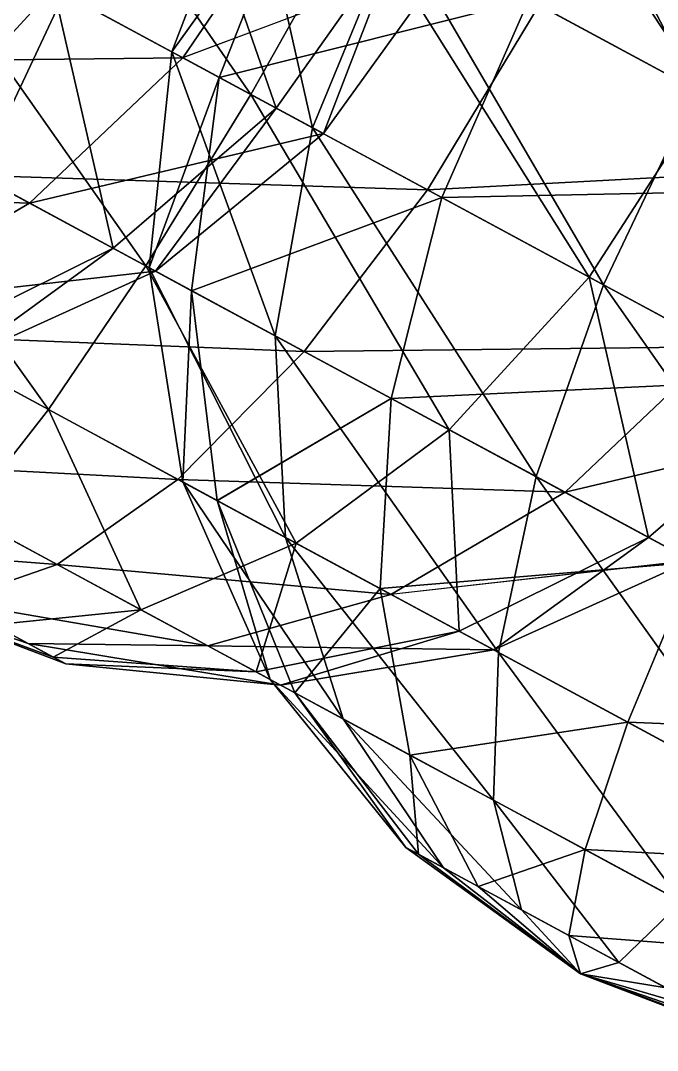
# Model space of a CAD drawing. Header units: metres. Extents: x -386 to 289, y -317 to 299.
# Drawn here: x -26.06 to -3.1, y 135.89 to 172.97 of the extents above; entities that cross this region are included whole.
import ezdxf

# ---------------------------------------------------------------- set-up
doc = ezdxf.new("R2010")
doc.units = ezdxf.units.M

msp = doc.modelspace()

# ---------------------------------------------------------------- linework, layer by layer
for points in [[(-27.505512, 184.3976, -613.78546), (-30.849388, 177.37912, -614.7304), (-17.759134, 170.316, -612.79193), (-17.759035, 170.3161, -612.7918)], [(-27.505512, 184.3976, -613.78546), (-17.759134, 170.316, -612.79193), (-13.953483, 177.08533, -611.7786), (-13.9533825, 177.08543, -611.7785)], [(-10.38502, 183.98262, -612.79193), (-13.953483, 177.08533, -611.7786), (-1.3340206, 170.27623, -617.7402), (-1.3339206, 170.27634, -617.74005)], [(-10.38502, 183.98262, -612.79193), (-1.3340206, 170.27623, -617.7402), (1.8044472, 177.40555, -618.55035), (1.8045472, 177.40565, -618.55023)], [(-8.160278, 182.78223, -192.17429), (-12.560335, 176.33363, -191.55093), (-1.7069893, 170.47748, -182.11353), (-1.7068893, 170.47758, -182.11342)], [(-8.160278, 182.78223, -192.17429), (-1.7069893, 170.47748, -182.11353), (2.3232498, 177.12563, -183.05844), (2.3233497, 177.12573, -183.05833)], [(-37.059593, 180.72995, -444.50934), (-29.9143, 168.65308, -452.643), (-24.870129, 174.15286, -450.26773), (-24.87003, 174.15297, -450.26764)], [(-20.634481, 180.69019, -449.45755), (-24.870129, 174.15286, -450.26773), (-16.84762, 169.82416, -462.17996), (-16.84752, 169.82426, -462.17987)], [(-20.634481, 180.69019, -449.45755), (-16.84762, 169.82416, -462.17996), (-12.328968, 176.20877, -461.79), (-12.328868, 176.20888, -461.78992)], [(-16.040737, 178.21155, -221.28912), (-20.602137, 171.85, -206.02495), (-17.80685, 179.16449, -205.8902), (-17.806751, 179.1646, -205.89009)], [(-17.80685, 179.16449, -205.8902), (-20.602137, 171.85, -206.02495), (-15.534393, 169.1156, -192.17429), (-15.534293, 169.1157, -192.17418)], [(-17.80685, 179.16449, -205.8902), (-15.534393, 169.1156, -192.17429), (-12.560335, 176.33363, -191.55093), (-12.560235, 176.33374, -191.55083)], [(-15.809368, 178.08669, -491.5282), (-20.209427, 171.63809, -490.90485), (-30.692953, 177.2947, -500.0207), (-30.692854, 177.2948, -500.0206)], [(-16.040737, 178.21155, -221.28912), (-18.896202, 170.92953, -220.89917), (-20.602137, 171.85, -206.02495), (-20.602037, 171.85011, -206.02484)], [(-10.562855, 175.25583, -477.18893), (-20.209427, 171.63809, -490.90485), (-15.809368, 178.08669, -491.5282), (-15.809268, 178.08679, -491.5281)], [(-7.735222, 173.73013, -233.62158), (-18.896202, 170.92953, -220.89917), (-16.040737, 178.21155, -221.28912), (-16.040638, 178.21165, -221.28902)], [(-20.209427, 171.63809, -490.90485), (-35.134903, 171.46996, -497.2503), (-30.692953, 177.2947, -500.0207), (-30.692854, 177.2948, -500.0206)], [(-30.849388, 177.37912, -614.7304), (-33.27902, 170.46858, -617.50073), (-21.542618, 164.13597, -615.7628), (-21.542519, 164.13608, -615.7627)], [(-30.849388, 177.37912, -614.7304), (-21.542618, 164.13597, -615.7628), (-17.759134, 170.316, -612.79193), (-17.759035, 170.3161, -612.7918)], [(-13.953483, 177.08533, -611.7786), (-17.759134, 170.316, -612.79193), (-5.569668, 163.7389, -618.55035), (-5.5695677, 163.73901, -618.55023)], [(-13.953483, 177.08533, -611.7786), (-5.569668, 163.7389, -618.55035), (-1.3340206, 170.27623, -617.7402), (-1.3339206, 170.27634, -617.74005)], [(-12.328968, 176.20877, -461.79), (-16.84762, 169.82416, -462.17996), (-15.141684, 168.90369, -477.0542), (-15.141583, 168.9038, -477.0541)], [(-12.560335, 176.33363, -191.55093), (-15.534393, 169.1156, -192.17429), (-5.050865, 163.459, -183.05844), (-5.050765, 163.4591, -183.05833)], [(-12.328968, 176.20877, -461.79), (-15.141684, 168.90369, -477.0542), (-10.562855, 175.25583, -477.18893), (-10.562755, 175.25594, -477.18884)], [(-12.560335, 176.33363, -191.55093), (-5.050865, 163.459, -183.05844), (-1.7069893, 170.47748, -182.11353), (-1.7068893, 170.47758, -182.11342)], [(-10.562855, 175.25583, -477.18893), (-15.141684, 168.90369, -477.0542), (-20.209427, 171.63809, -490.90485), (-20.209328, 171.6382, -490.90475)], [(6.465149, 174.89076, -659.1875), (3.4910927, 167.67273, -659.81085), (-7.3622503, 173.52888, -669.2482), (-7.36215, 173.52899, -669.2481)], [(-24.482744, 173.94386, -670.24176), (-27.570843, 167.38863, -667.2709), (-38.49962, 173.28548, -662.10803), (-38.49952, 173.28558, -662.1079)], [(-24.870129, 174.15286, -450.26773), (-29.9143, 168.65308, -452.643), (-22.721516, 164.77205, -463.32324), (-22.721416, 164.77216, -463.32315)], [(-11.392492, 166.88074, -668.3033), (-27.570843, 167.38863, -667.2709), (-24.482744, 173.94386, -670.24176), (-24.482645, 173.94397, -670.24164)], [(-24.870129, 174.15286, -450.26773), (-22.721516, 164.77205, -463.32324), (-16.84762, 169.82416, -462.17996), (-16.84752, 169.82426, -462.17987)], [(-7.3622503, 173.52888, -669.2482), (-11.392492, 166.88074, -668.3033), (-24.482744, 173.94386, -670.24176), (-24.482645, 173.94397, -670.24164)], [(-7.735222, 173.73013, -233.62158), (-10.87369, 166.60081, -232.81142), (-18.896202, 170.92953, -220.89917), (-18.896103, 170.92964, -220.89906)], [(4.884244, 166.92104, -239.5831), (-10.87369, 166.60081, -232.81142), (-7.735222, 173.73013, -233.62158), (-7.7351217, 173.73024, -233.62148)], [(8.689894, 173.69037, -238.5698), (4.884244, 166.92104, -239.5831), (-7.735222, 173.73013, -233.62158), (-7.7351217, 173.73024, -233.62148)], [(-7.735222, 173.73013, -233.62158), (-7.735222, 173.73013, -233.62158), (4.884244, 166.92104, -239.5831), (4.884344, 166.92114, -239.583)], [(3.4910927, 167.67273, -659.81085), (-11.392492, 166.88074, -668.3033), (-7.3622503, 173.52888, -669.2482), (-7.36215, 173.52899, -669.2481)], [(-18.896202, 170.92953, -220.89917), (-21.423386, 164.07164, -206.42003), (-20.602137, 171.85, -206.02495), (-20.602037, 171.85011, -206.02484)], [(-20.602137, 171.85, -206.02495), (-21.423386, 164.07164, -206.42003), (-16.879768, 161.62004, -194.00186), (-16.87967, 161.62015, -194.00175)], [(-20.602137, 171.85, -206.02495), (-16.879768, 161.62004, -194.00186), (-15.534393, 169.1156, -192.17429), (-15.534293, 169.1157, -192.17418)], [(-25.73563, 166.39838, -489.07727), (-39.685852, 166.86557, -492.84326), (-35.134903, 171.46996, -497.2503), (-35.134804, 171.47006, -497.2502)], [(-20.209427, 171.63809, -490.90485), (-25.73563, 166.39838, -489.07727), (-35.134903, 171.46996, -497.2503), (-35.134804, 171.47006, -497.2502)], [(-15.141684, 168.90369, -477.0542), (-25.73563, 166.39838, -489.07727), (-20.209427, 171.63809, -490.90485), (-20.209328, 171.6382, -490.90475)], [(-18.896202, 170.92953, -220.89917), (-19.893883, 163.24637, -219.75589), (-21.423386, 164.07164, -206.42003), (-21.423286, 164.07175, -206.41992)], [(-10.87369, 166.60081, -232.81142), (-19.893883, 163.24637, -219.75589), (-18.896202, 170.92953, -220.89917), (-18.896103, 170.92964, -220.89906)], [(-33.27902, 170.46858, -617.50073), (-34.62883, 164.13695, -621.9078), (-25.046097, 158.96638, -620.4888), (-25.045998, 158.96649, -620.48865)], [(-33.27902, 170.46858, -617.50073), (-25.046097, 158.96638, -620.4888), (-21.542618, 164.13597, -615.7628), (-21.542519, 164.13608, -615.7627)], [(-17.759134, 170.316, -612.79193), (-21.542618, 164.13597, -615.7628), (-10.61384, 158.23912, -620.92566), (-10.61374, 158.23923, -620.92554)], [(-17.759134, 170.316, -612.79193), (-10.61384, 158.23912, -620.92566), (-5.569668, 163.7389, -618.55035), (-5.5695677, 163.73901, -618.55023)], [(-1.3340206, 170.27623, -617.7402), (-5.569668, 163.7389, -618.55035), (2.4528408, 159.4102, -630.4626), (2.4529407, 159.41031, -630.46246)], [(-1.7069893, 170.47748, -182.11353), (-5.050865, 163.459, -183.05844), (8.039389, 156.39587, -181.12003), (8.039489, 156.39598, -181.11992)], [(-16.84762, 169.82416, -462.17996), (-22.721516, 164.77205, -463.32324), (-21.192015, 163.94678, -476.65912), (-21.191916, 163.94688, -476.65903)], [(-16.84762, 169.82416, -462.17996), (-21.192015, 163.94678, -476.65912), (-15.141684, 168.90369, -477.0542), (-15.141583, 168.9038, -477.0541)], [(-15.141684, 168.90369, -477.0542), (-21.192015, 163.94678, -476.65912), (-25.73563, 166.39838, -489.07727), (-25.73553, 166.39848, -489.07718)], [(-15.534393, 169.1156, -192.17429), (-16.879768, 161.62004, -194.00186), (-7.4804945, 156.54846, -185.82883), (-7.4803944, 156.54857, -185.82872)], [(-15.534393, 169.1156, -192.17429), (-7.4804945, 156.54846, -185.82883), (-5.050865, 163.459, -183.05844), (-5.050765, 163.4591, -183.05833)], [(-29.9143, 168.65308, -452.643), (-29.550365, 161.39676, -465.14194), (-22.721516, 164.77205, -463.32324), (-22.721416, 164.77216, -463.32315)], [(3.4910927, 167.67273, -659.81085), (-0.90896606, 161.22414, -659.1875), (-11.392492, 166.88074, -668.3033), (-11.392392, 166.88084, -668.30316)], [(-15.834441, 161.056, -665.53296), (-29.968124, 161.62218, -662.5449), (-27.570843, 167.38863, -667.2709), (-27.570744, 167.38873, -667.27075)], [(-11.392492, 166.88074, -668.3033), (-15.834441, 161.056, -665.53296), (-27.570843, 167.38863, -667.2709), (-27.570744, 167.38873, -667.27075)], [(4.884244, 166.92104, -239.5831), (1.3157787, 160.02374, -238.5698), (-10.87369, 166.60081, -232.81142), (-10.8735895, 166.60092, -232.81131)], [(-25.73563, 166.39838, -489.07727), (-32.01138, 162.72464, -486.17), (-39.685852, 166.86557, -492.84326), (-39.685753, 166.86568, -492.84317)], [(-10.87369, 166.60081, -232.81142), (-12.7010975, 159.36536, -230.43611), (-19.893883, 163.24637, -219.75589), (-19.893784, 163.24648, -219.75578)], [(-0.90896606, 161.22414, -659.1875), (-15.834441, 161.056, -665.53296), (-11.392492, 166.88074, -668.3033), (-11.392392, 166.88084, -668.30316)], [(1.3157787, 160.02374, -238.5698), (-12.7010975, 159.36536, -230.43611), (-10.87369, 166.60081, -232.81142), (-10.8735895, 166.60092, -232.81131)], [(-10.87369, 166.60081, -232.81142), (-10.87369, 166.60081, -232.81142), (1.3157787, 160.02374, -238.5698), (1.3158787, 160.02385, -238.56969)], [(-21.192015, 163.94678, -476.65912), (-32.01138, 162.72464, -486.17), (-25.73563, 166.39838, -489.07727), (-25.73553, 166.39848, -489.07718)], [(-22.721516, 164.77205, -463.32324), (-29.550365, 161.39676, -465.14194), (-28.301533, 160.72292, -476.03064), (-28.301434, 160.72302, -476.03055)], [(-22.721516, 164.77205, -463.32324), (-28.301533, 160.72292, -476.03064), (-21.192015, 163.94678, -476.65912), (-21.191916, 163.94688, -476.65903)], [(-34.62883, 164.13695, -621.9078), (-28.030817, 155.15956, -626.64777), (-25.046097, 158.96638, -620.4888), (-25.045998, 158.96649, -620.48865)], [(-21.192015, 163.94678, -476.65912), (-28.301533, 160.72292, -476.03064), (-32.01138, 162.72464, -486.17), (-32.01128, 162.72475, -486.16992)], [(-21.542618, 164.13597, -615.7628), (-25.046097, 158.96638, -620.4888), (-16.12279, 154.15164, -624.7042), (-16.12269, 154.15175, -624.7041)], [(-21.542618, 164.13597, -615.7628), (-16.12279, 154.15164, -624.7042), (-10.61384, 158.23912, -620.92566), (-10.61374, 158.23923, -620.92554)], [(-19.893883, 163.24637, -219.75589), (-20.214628, 156.35948, -207.04851), (-21.423386, 164.07164, -206.42003), (-21.423286, 164.07175, -206.41992)], [(-21.423386, 164.07164, -206.42003), (-20.214628, 156.35948, -207.04851), (-16.50478, 154.35776, -196.9091), (-16.50468, 154.35786, -196.909)], [(-21.423386, 164.07164, -206.42003), (-16.50478, 154.35776, -196.9091), (-16.879768, 161.62004, -194.00186), (-16.87967, 161.62015, -194.00175)], [(-5.569668, 163.7389, -618.55035), (-10.61384, 158.23912, -620.92566), (-3.4210548, 154.3581, -631.60583), (-3.420955, 154.3582, -631.6057)], [(-5.569668, 163.7389, -618.55035), (-3.4210548, 154.3581, -631.60583), (2.4528408, 159.4102, -630.4626), (2.4529407, 159.41031, -630.46246)], [(-19.893883, 163.24637, -219.75589), (-18.965796, 155.68565, -217.9372), (-20.214628, 156.35948, -207.04851), (-20.214529, 156.35959, -207.0484)], [(-12.7010975, 159.36536, -230.43611), (-18.965796, 155.68565, -217.9372), (-19.893883, 163.24637, -219.75589), (-19.893784, 163.24648, -219.75578)], [(-5.050865, 163.459, -183.05844), (-7.4804945, 156.54846, -185.82883), (4.2559056, 150.21585, -184.09088), (4.256006, 150.21596, -184.09077)], [(-5.050865, 163.459, -183.05844), (4.2559056, 150.21585, -184.09088), (8.039389, 156.39587, -181.12003), (8.039489, 156.39598, -181.11992)], [(-20.385391, 156.4516, -661.1259), (-31.511215, 157.03749, -656.3859), (-29.968124, 161.62218, -662.5449), (-29.968025, 161.62228, -662.5448)], [(-15.834441, 161.056, -665.53296), (-20.385391, 156.4516, -661.1259), (-29.968124, 161.62218, -662.5449), (-29.968025, 161.62228, -662.5448)], [(-16.879768, 161.62004, -194.00186), (-16.50478, 154.35776, -196.9091), (-8.830305, 150.21683, -190.23586), (-8.830205, 150.21693, -190.23575)], [(-16.879768, 161.62004, -194.00186), (-8.830305, 150.21683, -190.23586), (-7.4804945, 156.54846, -185.82883), (-7.4803944, 156.54857, -185.82872)], [(-6.435169, 155.98442, -657.3599), (-20.385391, 156.4516, -661.1259), (-15.834441, 161.056, -665.53296), (-15.834341, 161.0561, -665.53284)], [(-0.90896606, 161.22414, -659.1875), (-6.435169, 155.98442, -657.3599), (-15.834441, 161.056, -665.53296), (-15.834341, 161.0561, -665.53284)], [(4.158777, 158.48973, -645.3368), (-6.435169, 155.98442, -657.3599), (-0.90896606, 161.22414, -659.1875), (-0.90886605, 161.22424, -659.1874)], [(1.3157787, 160.02374, -238.5698), (-1.7723188, 153.4685, -235.59894), (-12.7010975, 159.36536, -230.43611), (-12.700997, 159.36546, -230.436)], [(-12.7010975, 159.36536, -230.43611), (-13.092911, 152.51682, -226.65756), (-18.965796, 155.68565, -217.9372), (-18.965696, 155.68576, -217.93709)], [(-1.7723188, 153.4685, -235.59894), (-13.092911, 152.51682, -226.65756), (-12.7010975, 159.36536, -230.43611), (-12.700997, 159.36546, -230.436)], [(-12.7010975, 159.36536, -230.43611), (-12.7010975, 159.36536, -230.43611), (-1.7723188, 153.4685, -235.59894), (-1.7722188, 153.46861, -235.59883)], [(2.4528408, 159.4102, -630.4626), (-3.4210548, 154.3581, -631.60583), (-1.8915539, 153.53282, -644.9417), (-1.8914539, 153.53293, -644.9416)], [(-25.046097, 158.96638, -620.4888), (-28.030817, 155.15956, -626.64777), (-21.721085, 151.75502, -629.62854), (-21.720985, 151.75513, -629.6284)], [(-25.046097, 158.96638, -620.4888), (-21.721085, 151.75502, -629.62854), (-16.12279, 154.15164, -624.7042), (-16.12269, 154.15175, -624.7041)], [(4.158777, 158.48973, -645.3368), (-1.8915539, 153.53282, -644.9417), (-6.435169, 155.98442, -657.3599), (-6.435069, 155.98453, -657.3598)], [(-10.61384, 158.23912, -620.92566), (-16.12279, 154.15164, -624.7042), (-10.249905, 150.98279, -633.42456), (-10.2498045, 150.9829, -633.42444)], [(-10.61384, 158.23912, -620.92566), (-10.249905, 150.98279, -633.42456), (-3.4210548, 154.3581, -631.60583), (-3.420955, 154.3582, -631.6057)], [(-24.735203, 153.38135, -655.38257), (-32.09496, 153.947, -649.2137), (-31.511215, 157.03749, -656.3859), (-31.511116, 157.0376, -656.3858)], [(-20.385391, 156.4516, -661.1259), (-24.735203, 153.38135, -655.38257), (-31.511215, 157.03749, -656.3859), (-31.511116, 157.0376, -656.3858)], [(-7.4804945, 156.54846, -185.82883), (-8.830305, 150.21683, -190.23586), (0.7524252, 145.04626, -188.81683), (0.7525252, 145.04637, -188.81673)], [(-7.4804945, 156.54846, -185.82883), (0.7524252, 145.04626, -188.81683), (4.2559056, 150.21585, -184.09088), (4.256006, 150.21596, -184.09077)], [(-12.710918, 152.31068, -654.45264), (-24.735203, 153.38135, -655.38257), (-20.385391, 156.4516, -661.1259), (-20.385292, 156.4517, -661.1258)], [(-6.435169, 155.98442, -657.3599), (-12.710918, 152.31068, -654.45264), (-20.385391, 156.4516, -661.1259), (-20.385292, 156.4517, -661.1258)], [(-18.965796, 155.68565, -217.9372), (-17.058239, 149.23909, -207.86755), (-20.214628, 156.35948, -207.04851), (-20.214529, 156.35959, -207.0484)], [(-20.214628, 156.35948, -207.04851), (-17.058239, 149.23909, -207.86755), (-14.434982, 147.82367, -200.69792), (-14.434882, 147.82378, -200.69781)], [(-20.214628, 156.35948, -207.04851), (-14.434982, 147.82367, -200.69792), (-16.50478, 154.35776, -196.9091), (-16.50468, 154.35786, -196.909)], [(-1.8915539, 153.53282, -644.9417), (-12.710918, 152.31068, -654.45264), (-6.435169, 155.98442, -657.3599), (-6.435069, 155.98453, -657.3598)], [(-13.092911, 152.51682, -226.65756), (-16.175182, 148.76262, -215.56702), (-18.965796, 155.68565, -217.9372), (-18.965696, 155.68576, -217.93709)], [(-18.965796, 155.68565, -217.9372), (-16.175182, 148.76262, -215.56702), (-17.058239, 149.23909, -207.86755), (-17.05814, 149.2392, -207.86745)], [(-28.030817, 155.15956, -626.64777), (-27.027218, 151.2126, -635.363), (-21.721085, 151.75502, -629.62854), (-21.720985, 151.75513, -629.6284)], [(-16.50478, 154.35776, -196.9091), (-14.434982, 147.82367, -200.69792), (-9.008308, 144.89558, -195.97922), (-9.008208, 144.89569, -195.97911)], [(-16.50478, 154.35776, -196.9091), (-9.008308, 144.89558, -195.97922), (-8.830305, 150.21683, -190.23586), (-8.830205, 150.21693, -190.23575)], [(-3.4210548, 154.3581, -631.60583), (-10.249905, 150.98279, -633.42456), (-9.001073, 150.30896, -644.31323), (-9.000973, 150.30907, -644.3131)], [(-3.4210548, 154.3581, -631.60583), (-9.001073, 150.30896, -644.31323), (-1.8915539, 153.53282, -644.9417), (-1.8914539, 153.53293, -644.9416)], [(-24.735203, 153.38135, -655.38257), (-28.587439, 152.05444, -648.6943), (-32.09496, 153.947, -649.2137), (-32.09486, 153.94711, -649.21356)], [(-16.12279, 154.15164, -624.7042), (-21.721085, 151.75502, -629.62854), (-17.568329, 149.51431, -635.79474), (-17.56823, 149.51442, -635.7946)], [(-16.12279, 154.15164, -624.7042), (-17.568329, 149.51431, -635.79474), (-10.249905, 150.98279, -633.42456), (-10.2498045, 150.9829, -633.42444)], [(-19.308529, 150.45328, -650.6638), (-28.587439, 152.05444, -648.6943), (-24.735203, 153.38135, -655.38257), (-24.735104, 153.38145, -655.38245)], [(-12.710918, 152.31068, -654.45264), (-19.308529, 150.45328, -650.6638), (-24.735203, 153.38135, -655.38257), (-24.735104, 153.38145, -655.38245)], [(-1.7723188, 153.4685, -235.59894), (-4.1696005, 147.70206, -230.87299), (-13.092911, 152.51682, -226.65756), (-13.092811, 152.51692, -226.65746)], [(-1.8915539, 153.53282, -644.9417), (-9.001073, 150.30896, -644.31323), (-12.710918, 152.31068, -654.45264), (-12.710818, 152.31079, -654.4525)], [(9.964082, 147.13588, -233.861), (-4.1696005, 147.70206, -230.87299), (-1.7723188, 153.4685, -235.59894), (-1.7722188, 153.46861, -235.59883)], [(-27.027218, 151.2126, -635.363), (-31.679579, 152.56134, -641.51685), (-24.877594, 150.05273, -638.5549), (-24.877495, 150.05284, -638.55475)], [(-24.877594, 150.05273, -638.5549), (-31.679579, 152.56134, -641.51685), (-24.420488, 149.80609, -642.5404), (-24.42039, 149.8062, -642.5403)], [(-24.420488, 149.80609, -642.5404), (-31.679579, 152.56134, -641.51685), (-25.778385, 150.53877, -646.25165), (-25.778286, 150.53888, -646.2515)], [(-25.778385, 150.53877, -646.25165), (-31.679579, 152.56134, -641.51685), (-28.587439, 152.05444, -648.6943), (-28.58734, 152.05455, -648.69415)], [(-13.092911, 152.51682, -226.65756), (-12.022425, 146.52191, -221.73325), (-16.175182, 148.76262, -215.56702), (-16.175083, 148.76273, -215.56691)], [(-4.1696005, 147.70206, -230.87299), (-12.022425, 146.52191, -221.73325), (-13.092911, 152.51682, -226.65756), (-13.092811, 152.51692, -226.65746)], [(-13.092911, 152.51682, -226.65756), (-13.092911, 152.51682, -226.65756), (-4.1696005, 147.70206, -230.87299), (-4.1695004, 147.70216, -230.87288)], [(-9.001073, 150.30896, -644.31323), (-19.308529, 150.45328, -650.6638), (-12.710918, 152.31068, -654.45264), (-12.710818, 152.31079, -654.4525)], [(-19.308529, 150.45328, -650.6638), (-25.778385, 150.53877, -646.25165), (-28.587439, 152.05444, -648.6943), (-28.58734, 152.05455, -648.69415)], [(-21.721085, 151.75502, -629.62854), (-27.027218, 151.2126, -635.363), (-24.877594, 150.05273, -638.5549), (-24.877495, 150.05284, -638.55475)], [(-21.721085, 151.75502, -629.62854), (-24.877594, 150.05273, -638.5549), (-17.568329, 149.51431, -635.79474), (-17.56823, 149.51442, -635.7946)], [(-10.249905, 150.98279, -633.42456), (-17.568329, 149.51431, -635.79474), (-16.685272, 149.03784, -643.4942), (-16.685173, 149.03795, -643.4941)], [(-10.249905, 150.98279, -633.42456), (-16.685272, 149.03784, -643.4942), (-9.001073, 150.30896, -644.31323), (-9.000973, 150.30907, -644.3131)], [(-16.685272, 149.03784, -643.4942), (-24.420488, 149.80609, -642.5404), (-25.778385, 150.53877, -646.25165), (-25.778286, 150.53888, -646.2515)], [(-16.685272, 149.03784, -643.4942), (-25.778385, 150.53877, -646.25165), (-19.308529, 150.45328, -650.6638), (-19.30843, 150.45338, -650.6637)], [(-9.001073, 150.30896, -644.31323), (-16.685272, 149.03784, -643.4942), (-19.308529, 150.45328, -650.6638), (-19.30843, 150.45338, -650.6637)], [(-8.830305, 150.21683, -190.23586), (-9.008308, 144.89558, -195.97922), (-2.232294, 141.23944, -194.97581), (-2.2321942, 141.23955, -194.97571)], [(-8.830305, 150.21683, -190.23586), (-2.232294, 141.23944, -194.97581), (0.7524252, 145.04626, -188.81683), (0.7525252, 145.04637, -188.81673)], [(-17.568329, 149.51431, -635.79474), (-24.877594, 150.05273, -638.5549), (-24.420488, 149.80609, -642.5404), (-24.42039, 149.8062, -642.5403)], [(-17.568329, 149.51431, -635.79474), (-24.420488, 149.80609, -642.5404), (-16.685272, 149.03784, -643.4942), (-16.685173, 149.03795, -643.4941)], [(-16.175182, 148.76262, -215.56702), (-12.169325, 143.19572, -208.82135), (-17.058239, 149.23909, -207.86755), (-17.05814, 149.2392, -207.86745)], [(-17.058239, 149.23909, -207.86755), (-12.169325, 143.19572, -208.82135), (-10.811428, 142.46304, -205.11008), (-10.811328, 142.46315, -205.10997)], [(-17.058239, 149.23909, -207.86755), (-10.811428, 142.46304, -205.11008), (-14.434982, 147.82367, -200.69792), (-14.434882, 147.82378, -200.69781)], [(-12.022425, 146.52191, -221.73325), (-11.712221, 142.9491, -212.80688), (-16.175182, 148.76262, -215.56702), (-16.175083, 148.76273, -215.56691)], [(-16.175182, 148.76262, -215.56702), (-11.712221, 142.9491, -212.80688), (-12.169325, 143.19572, -208.82135), (-12.169225, 143.19583, -208.82124)], [(-14.434982, 147.82367, -200.69792), (-10.811428, 142.46304, -205.11008), (-8.002375, 140.94736, -202.6675), (-8.0022745, 140.94746, -202.66739)], [(-14.434982, 147.82367, -200.69792), (-8.002375, 140.94736, -202.6675), (-9.008308, 144.89558, -195.97922), (-9.008208, 144.89569, -195.97911)], [(-4.1696005, 147.70206, -230.87299), (-5.712693, 143.11737, -224.714), (-12.022425, 146.52191, -221.73325), (-12.022325, 146.52202, -221.73314)], [(5.4131308, 142.5315, -229.45396), (-5.712693, 143.11737, -224.714), (-4.1696005, 147.70206, -230.87299), (-4.1695004, 147.70216, -230.87288)], [(9.964082, 147.13588, -233.861), (5.4131308, 142.5315, -229.45396), (-4.1696005, 147.70206, -230.87299), (-4.1695004, 147.70216, -230.87288)], [(-5.712693, 143.11737, -224.714), (-9.562595, 141.78922, -215.99876), (-12.022425, 146.52191, -221.73325), (-12.022325, 146.52202, -221.73314)], [(-12.022425, 146.52191, -221.73325), (-9.562595, 141.78922, -215.99876), (-11.712221, 142.9491, -212.80688), (-11.712121, 142.9492, -212.80678)], [(-12.022425, 146.52191, -221.73325), (-12.022425, 146.52191, -221.73325), (-5.712693, 143.11737, -224.714), (-5.712593, 143.11748, -224.7139)], [(-9.008308, 144.89558, -195.97922), (-8.002375, 140.94736, -202.6675), (-4.494852, 139.05481, -202.1481), (-4.494752, 139.05492, -202.148)], [(-9.008308, 144.89558, -195.97922), (-4.494852, 139.05481, -202.1481), (-2.232294, 141.23944, -194.97581), (-2.2321942, 141.23955, -194.97571)], [(-11.712221, 142.9491, -212.80688), (-5.881056, 138.64122, -209.84491), (-12.169325, 143.19572, -208.82135), (-12.169225, 143.19583, -208.82124)], [(-12.169325, 143.19572, -208.82135), (-5.881056, 138.64122, -209.84491), (-10.811428, 142.46304, -205.11008), (-10.811328, 142.46315, -205.10997)], [(-9.562595, 141.78922, -215.99876), (-5.881056, 138.64122, -209.84491), (-11.712221, 142.9491, -212.80688), (-11.712121, 142.9492, -212.80678)], [(-5.712693, 143.11737, -224.714), (-6.2964373, 140.02689, -217.54172), (-9.562595, 141.78922, -215.99876), (-9.562495, 141.78932, -215.99866)], [(1.0633211, 139.46123, -223.7106), (-6.2964373, 140.02689, -217.54172), (-5.712693, 143.11737, -224.714), (-5.712593, 143.11748, -224.7139)], [(5.4131308, 142.5315, -229.45396), (1.0633211, 139.46123, -223.7106), (-5.712693, 143.11737, -224.714), (-5.712593, 143.11748, -224.7139)], [(-10.811428, 142.46304, -205.11008), (-5.881056, 138.64122, -209.84491), (-8.002375, 140.94736, -202.6675), (-8.0022745, 140.94746, -202.66739)], [(-6.2964373, 140.02689, -217.54172), (-5.881056, 138.64122, -209.84491), (-9.562595, 141.78922, -215.99876), (-9.562495, 141.78932, -215.99866)], [(-8.002375, 140.94736, -202.6675), (-5.881056, 138.64122, -209.84491), (-4.494852, 139.05481, -202.1481), (-4.494752, 139.05492, -202.148)], [(-2.232294, 141.23944, -194.97581), (-4.494852, 139.05481, -202.1481), (-1.2286949, 137.29248, -203.69106), (-1.2285949, 137.29259, -203.69095)], [(-2.7889156, 138.13434, -217.02232), (-5.881056, 138.64122, -209.84491), (-6.2964373, 140.02689, -217.54172), (-6.296337, 140.027, -217.54161)], [(1.0633211, 139.46123, -223.7106), (-2.7889156, 138.13434, -217.02232), (-6.2964373, 140.02689, -217.54172), (-6.296337, 140.027, -217.54161)], [(-4.494852, 139.05481, -202.1481), (-5.881056, 138.64122, -209.84491), (-1.2286949, 137.29248, -203.69106), (-1.2285949, 137.29259, -203.69095)], [(-1.2286949, 137.29248, -203.69106), (-5.881056, 138.64122, -209.84491), (0.9209299, 136.1326, -206.88293), (0.9210299, 136.1327, -206.88283)], [(0.9209299, 136.1326, -206.88293), (-5.881056, 138.64122, -209.84491), (1.3780351, 135.88597, -210.86847), (1.3781351, 135.88608, -210.86836)], [(1.3780351, 135.88597, -210.86847), (-5.881056, 138.64122, -209.84491), (0.020137787, 136.61865, -214.57974), (0.020237787, 136.61876, -214.57964)], [(0.020137787, 136.61865, -214.57974), (-5.881056, 138.64122, -209.84491), (-2.7889156, 138.13434, -217.02232), (-2.7888157, 138.13445, -217.02222)]]:
    msp.add_3dface(points)

doc.saveas('drawing.dxf')
